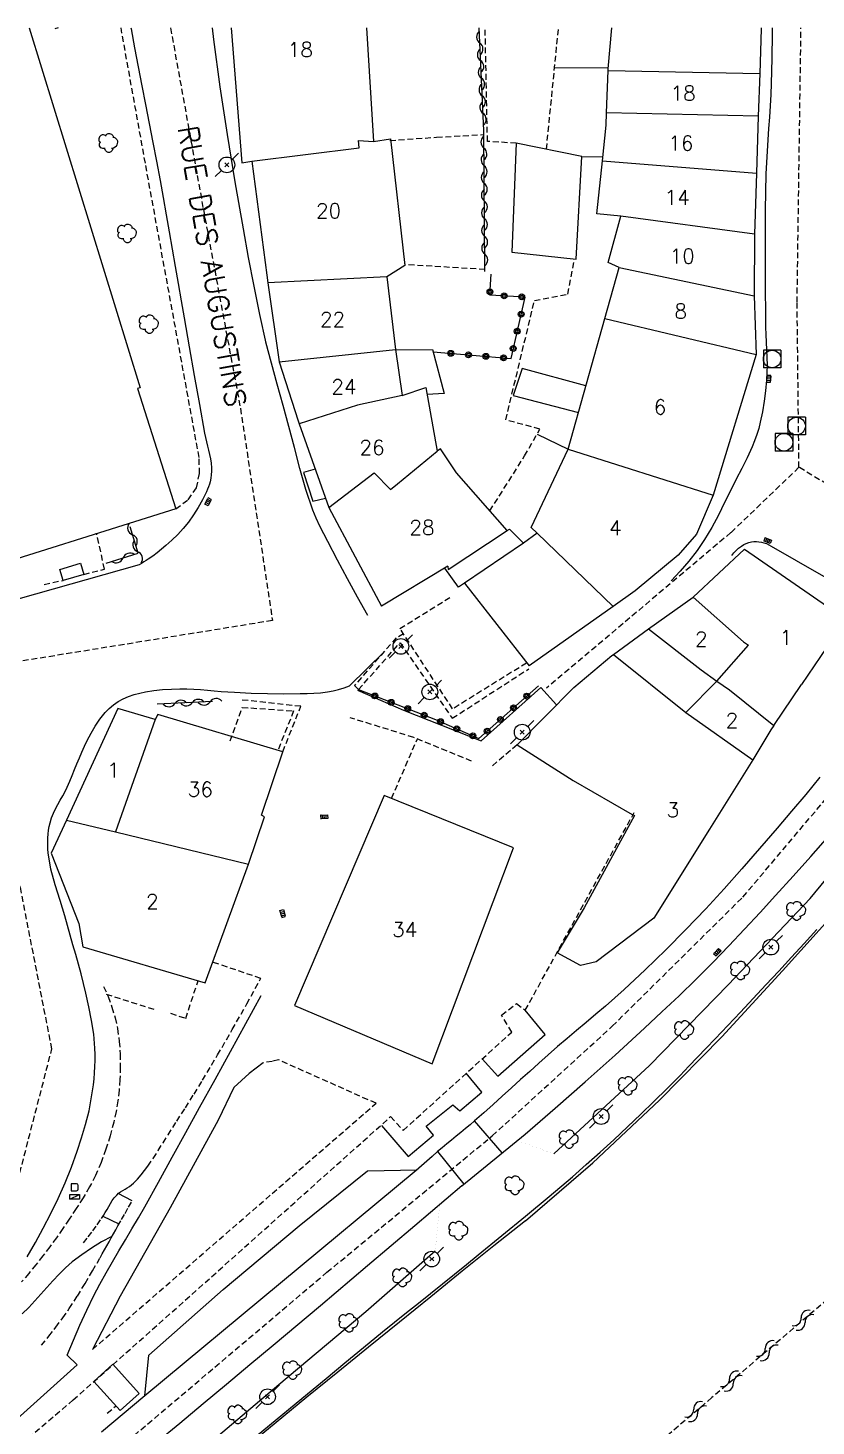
# Model space of a CAD drawing. Header units: millimetres. Extents: x 200000 to 201001, y 52999 to 54001.
# Drawn here: x 200393.8 to 200460.8, y 53881.1 to 54000 of the extents above; entities that cross this region are included whole.
import ezdxf
from ezdxf.enums import TextEntityAlignment as Align

# ---------------------------------------------------------------- set-up
doc = ezdxf.new("R2010")
doc.units = ezdxf.units.MM
doc.linetypes.add('DASHED', pattern=[0.75, 0.5, -0.25])
doc.layers.get('0').update_dxf_attribs({"linetype": 'CONTINUOUS'})
for name, color, linetype in [('W0001', 6, 'DASHED'), ('W0006', 2, 'CONTINUOUS'), ('W0008', 7, 'CONTINUOUS'), ('W0010', 4, 'CONTINUOUS'), ('W0014', 7, 'CONTINUOUS'), ('W0020', 2, 'CONTINUOUS'), ('W0021', 2, 'CONTINUOUS'), ('W0071', 7, 'CONTINUOUS'), ('W0101', 7, 'CONTINUOUS'), ('W0104', 1, 'CONTINUOUS'), ('W0105', 7, 'CONTINUOUS'), ('W0112', 1, 'DASHED'), ('W0211', 2, 'CONTINUOUS'), ('W0300', 7, 'CONTINUOUS'), ('W0310', 3, 'CONTINUOUS'), ('W0323', 7, 'CONTINUOUS'), ('W0401', 7, 'CONTINUOUS'), ('W0420', 7, 'CONTINUOUS'), ('W0438', 7, 'CONTINUOUS'), ('W0439', 7, 'CONTINUOUS'), ('W0473', 7, 'CONTINUOUS'), ('W0501', 5, 'DASHED'), ('W0510', 5, 'CONTINUOUS'), ('W0511', 5, 'CONTINUOUS'), ('W0989', 7, 'CONTINUOUS'), ('W0991', 7, 'CONTINUOUS'), ('W1102', 7, 'CONTINUOUS')]:
    doc.layers.add(name, color=color, linetype=linetype)
doc.styles.get("Standard").update_dxf_attribs({"font": 'romans.shx', "width": 0.85})

# ---------------------------------------------------------------- blocks, each defined once
blk = doc.blocks.new('T473')
for p, q in [((-0.166667, 0.166667), (0.166667, -0.166667)), ((-0.166667, -0.166667), (0.166667, 0.166667)), ((0.500001, 0.500001), (1.000002, 1.000002)), ((-1.000002, -1.000002), (-0.500001, -0.500001))]:
    blk.add_line(p, q)
blk.add_ellipse((0, 0), major_axis=(0.471405, 0.471405), ratio=1, start_param=5.4977871438, end_param=11.780972451)
blk = doc.blocks.new('T300')
for p, q in [((-0.8, 0.51), (-0.86, 0.34)), ((-0.86, 0.34), (-0.86, 0.17)), ((-0.86, 0.17), (-0.74, 0.06)), ((-0.69, 0.63), (-0.8, 0.51)), ((-0.8, -0.06), (-0.74, 0.06)), ((-0.74, 0.06), (-0.69, 0.11)), ((-0.57, 0.69), (-0.69, 0.63)), ((-0.46, 0.69), (-0.57, 0.69)), ((-0.29, 0.63), (-0.46, 0.69)), ((-0.29, 0.63), (-0.17, 0.74)), ((-0.23, 0.57), (-0.29, 0.63)), ((-0.17, 0.74), (-0.06, 0.8)), ((-0.06, 0.8), (0.06, 0.8)), ((0.06, 0.8), (0.23, 0.74)), ((0.23, 0.74), (0.34, 0.63)), ((0.34, 0.63), (0.4, 0.51)), ((0.46, 0.46), (0.34, 0.46)), ((0.4, 0.51), (0.4, 0.46)), ((0.57, 0.4), (0.46, 0.46)), ((0.57, 0.4), (0.69, 0.29)), ((0.69, 0.29), (0.74, 0.17)), ((0.74, 0.06), (0.69, -0.17)), ((0.74, 0.17), (0.74, 0.06)), ((-0.8, -0.17), (-0.8, -0.06)), ((-0.8, -0.23), (-0.8, -0.17)), ((-0.74, -0.34), (-0.8, -0.23)), ((-0.69, -0.4), (-0.74, -0.34)), ((-0.51, -0.46), (-0.69, -0.4)), ((-0.4, -0.46), (-0.51, -0.46)), ((-0.4, -0.46), (-0.34, -0.46)), ((-0.34, -0.46), (-0.34, -0.4)), ((-0.34, -0.51), (-0.34, -0.46)), ((-0.29, -0.63), (-0.34, -0.51)), ((-0.17, -0.74), (-0.29, -0.63)), ((-0.06, -0.8), (-0.17, -0.74)), ((0.06, -0.8), (-0.06, -0.8)), ((0.17, -0.74), (0.06, -0.8)), ((0.23, -0.69), (0.17, -0.74)), ((0.29, -0.46), (0.23, -0.46)), ((0.29, -0.63), (0.23, -0.69)), ((0.46, -0.4), (0.29, -0.46)), ((0.34, -0.51), (0.29, -0.63)), ((0.34, -0.51), (0.34, -0.46)), ((0.57, -0.34), (0.46, -0.4)), ((0.63, -0.29), (0.57, -0.34)), ((0.69, -0.17), (0.63, -0.29))]:
    blk.add_line(p, q)
blk = doc.blocks.new('T401')
for p, q in [((-0.3, 0.3), (0, 0.3)), ((-0.3, -0.25), (-0.3, 0.3)), ((-0.3, 0.15), (0, 0.15)), ((-0.3, 0), (0, 0)), ((0, 0.3), (0, -0.25)), ((-0.3, -0.15), (0, -0.15)), ((-0.3, -0.25), (-0.3, -0.3)), ((-0.3, -0.3), (0, -0.3)), ((0, -0.3), (0, -0.25))]:
    blk.add_line(p, q)
blk = doc.blocks.new('T438')
for p, q in [((-0.4, 0.2), (0.4, 0.2)), ((-0.4, -0.2), (-0.4, 0.2)), ((0.15, 1.1), (-0.3, 1.1)), ((-0.3, 1.1), (-0.3, 0.5)), ((-0.3, 0.5), (0.15, 0.5)), ((0.3, 0.65), (0.3, 0.95)), ((0.4, 0.2), (0.4, -0.2))]:
    blk.add_line(p, q)
at = {"flags": 128}
for points in [[(-0.4, -0.2), (0.4, 0.2)], [(0.4, -0.2), (-0.4, -0.2)]]:
    blk.add_lwpolyline(points, dxfattribs=at)
for centre, major_axis, start_param, end_param in [((0.15, 0.95), (0.106, -0.106), 0.785398, 2.356194), ((0.15, 0.65), (0.106, 0.106), 3.926991, 5.497787)]:
    blk.add_ellipse(centre, major_axis=major_axis, ratio=1, start_param=start_param, end_param=end_param)
blk = doc.blocks.new('T420')
for p, q in [((0.75, 0.75), (-0.75, 0.75)), ((-0.75, 0.75), (-0.75, -0.75)), ((0.75, 0.75), (0.75, -0.75)), ((0.75, -0.75), (-0.75, -0.75))]:
    blk.add_line(p, q)
blk.add_ellipse((0, 0), major_axis=(-0.53, 0.53), ratio=1, start_param=3.926991, end_param=10.210176)
blk = doc.blocks.new('t323o')
at = {"color": 0, "linetype": 'Continuous'}
for radius in [0.25, 0.15]:
    blk.add_circle((0, 0), radius, dxfattribs=at)
blk = doc.blocks.new('t310o')
at = {"color": 0, "linetype": 'Continuous'}
for centre, start, end in [((-0.5, 0.38), 216.8699, 323.1304), ((0.5, -0.37), 36.8699, 143.1303)]:
    blk.add_arc(centre, 0.625, start, end, dxfattribs=at)
blk = doc.blocks.new('t500o')
at = {"color": 0, "linetype": 'Continuous'}
for centre, start, end in [((-0.5, 0.625), 216.8699, 323.1301), ((0.5, -0.125), 36.8699, 143.1301), ((0.5, -0.625), 36.8699, 143.1301), ((-0.5, 0.125), 216.8699, 323.1301)]:
    blk.add_arc(centre, 0.625, start, end, dxfattribs=at)

msp = doc.modelspace()

# ---------------------------------------------------------------- linework, layer by layer
at = {"layer": 'W0001'}
for points in [[(200405.91, 54000), (200408.7, 53984.57), (200411.85, 53967.66), (200414.57, 53949.61), (200387.21, 53945.19)], [(200459.33, 53962.64), (200459.17, 53976.67), (200459.5, 54000)], [(200459.33, 53962.64), (200453.54, 53957.09), (200437.88, 53943.87)], [(200475.2, 53953.06), (200459.33, 53962.64)], [(200294.78, 53760.06), (200299.38, 53767.82), (200312.43, 53786.9), (200325.52, 53806.66), (200337.71, 53823.02), (200349.47, 53835.46), (200372.42, 53855.27), (200385.84, 53866.48), (200401.67, 53879.35), (200419.2, 53894.19), (200433.25, 53905.79), (200443.45, 53915.11), (200454.56, 53926.1), (200466.24, 53939.92), (200475.2, 53953.06)], [(200321.26, 53838.62), (200336.78, 53848.91), (200354.09, 53862.49), (200371.79, 53878.23), (200384.52, 53889.37), (200392.72, 53901.19), (200395.82, 53913.18), (200393.18, 53926.77), (200387.21, 53945.19)]]:
    msp.add_lwpolyline(points, dxfattribs=at)
at = {"layer": 'W0006'}
for points in [[(200438.48, 53904.27), (200446.62, 53911.79), (200453.33, 53918.65), (200460.28, 53925.99), (200466.3, 53933.25), (200466.75, 53933.88)], [(200331.96, 53806.79), (200339.98, 53817.33), (200344.75, 53822.69), (200350.15, 53828.95), (200359.31, 53837.95), (200369.04, 53846.33), (200376.82, 53852.83), (200385.48, 53859.79), (200394.99, 53867.86), (200404.49, 53875.66), (200415.11, 53884.66), (200422.51, 53890.85), (200428.41, 53896.01)]]:
    msp.add_lwpolyline(points, dxfattribs=at)
at = {"layer": 'W0006', "const_width": 0.003}
for points in [[(200435.38, 53905.4), (200438.48, 53904.27)], [(200428.41, 53896.01), (200428.79, 53899.97)]]:
    msp.add_lwpolyline(points, dxfattribs=at)
at = {"layer": 'W0008'}
for points in [[(200421.12, 53944.05), (200424.08, 53946.96)], [(200393.72, 53895.52), (200394.43, 53896.72), (200395.09, 53897.94), (200395.73, 53899.18), (200396.35, 53900.48), (200396.94, 53901.8), (200397.48, 53903.13), (200397.98, 53904.48), (200398.35, 53905.62), (200398.69, 53906.76), (200398.98, 53907.92), (200399.2, 53909.1), (200399.28, 53909.61), (200399.35, 53910.13), (200399.41, 53910.64), (200399.45, 53911.16), (200399.48, 53911.68), (200399.5, 53912.2), (200399.5, 53912.72), (200399.48, 53913.24), (200399.38, 53914.43), (200399.19, 53915.6), (200398.96, 53916.77), (200398.7, 53917.92), (200398.51, 53918.75), (200398.3, 53919.58), (200398.08, 53920.4), (200397.85, 53921.22), (200397.61, 53922.04), (200397.37, 53922.86), (200397.14, 53923.68), (200396.91, 53924.5), (200396.53, 53925.82), (200396.11, 53927.14), (200395.74, 53928.48), (200395.51, 53929.85), (200395.49, 53930.17), (200395.47, 53930.49), (200395.47, 53930.81), (200395.48, 53931.14), (200395.5, 53931.46), (200395.54, 53931.78), (200395.6, 53932.1), (200395.67, 53932.42), (200395.8, 53932.83), (200395.95, 53933.22), (200396.14, 53933.6), (200396.34, 53933.97), (200396.54, 53934.34), (200396.75, 53934.7), (200396.95, 53935.07), (200397.13, 53935.45), (200397.35, 53935.94), (200397.55, 53936.44), (200397.75, 53936.94), (200397.95, 53937.44), (200398.16, 53937.94), (200398.37, 53938.43), (200398.59, 53938.92), (200398.83, 53939.41), (200399.16, 53940.03), (200399.51, 53940.64), (200399.9, 53941.24), (200400.35, 53941.79), (200400.69, 53942.13), (200401.07, 53942.44), (200401.47, 53942.72), (200401.89, 53942.96), (200402.34, 53943.16), (200402.81, 53943.32), (200403.29, 53943.44), (200403.77, 53943.54), (200404.5, 53943.66), (200405.24, 53943.74), (200405.98, 53943.78), (200406.71, 53943.8), (200407.3, 53943.8), (200407.88, 53943.78), (200408.46, 53943.74), (200409.04, 53943.69), (200409.62, 53943.63), (200410.2, 53943.58), (200410.78, 53943.54), (200411.36, 53943.51), (200412.75, 53943.45), (200414.15, 53943.41), (200415.55, 53943.39), (200416.94, 53943.4), (200417.52, 53943.41), (200418.09, 53943.43), (200418.67, 53943.46), (200419.24, 53943.54), (200419.72, 53943.63), (200420.19, 53943.74), (200420.66, 53943.88), (200421.12, 53944.05)], [(200436.04, 53905.94), (200438.61, 53908.15), (200441.16, 53910.39), (200443.69, 53912.66), (200446.2, 53914.95), (200447.68, 53916.33), (200449.14, 53917.71), (200450.59, 53919.12), (200452.02, 53920.55), (200453.37, 53921.94), (200454.7, 53923.36), (200456.02, 53924.8), (200457.32, 53926.23), (200458.83, 53927.89), (200460.34, 53929.54), (200461.82, 53931.22), (200463.26, 53932.94), (200463.99, 53933.88), (200464.71, 53934.83), (200465.4, 53935.8), (200466.07, 53936.78)], [(200430.67, 53901.54), (200436.04, 53905.94)], [(200426.79, 53902.84), (200403.73, 53883.68)], [(200430.67, 53901.54), (200426.67, 53898.14), (200422.66, 53894.74), (200418.65, 53891.35), (200414.63, 53887.97), (200412.65, 53886.31), (200410.66, 53884.65), (200408.68, 53883), (200406.69, 53881.34), (200404.7, 53879.69), (200402.71, 53878.04), (200400.72, 53876.39), (200398.73, 53874.73), (200396.07, 53872.51), (200393.42, 53870.28)]]:
    msp.add_lwpolyline(points, dxfattribs=at)
at = {"layer": 'W0010'}
msp.add_lwpolyline([(200412.7, 53879.86), (200414.31, 53881.19), (200415.93, 53882.52), (200417.54, 53883.85), (200419.13, 53885.17), (200420.73, 53886.49), (200422.32, 53887.81), (200423.92, 53889.12), (200424.94, 53889.94), (200425.96, 53890.76), (200426.98, 53891.58), (200428, 53892.4), (200429.02, 53893.22), (200430.04, 53894.04), (200431.06, 53894.86), (200432.07, 53895.69), (200434.08, 53897.33), (200436.09, 53898.97), (200438.09, 53900.63), (200440.07, 53902.32), (200441.25, 53903.36), (200442.43, 53904.41), (200443.59, 53905.47), (200444.74, 53906.55), (200445.88, 53907.63), (200447, 53908.72), (200448.11, 53909.83), (200449.22, 53910.94), (200449.97, 53911.71), (200450.71, 53912.48), (200451.45, 53913.25), (200452.19, 53914.03), (200453.28, 53915.17), (200454.36, 53916.32), (200455.44, 53917.48), (200456.52, 53918.64), (200457.61, 53919.81), (200458.69, 53920.98), (200459.77, 53922.16), (200460.85, 53923.35)], dxfattribs=at)
at = {"layer": 'W0014'}
for points in [[(200402.54, 54000), (200402.56, 53999.92), (200402.86, 53998.31), (200403.17, 53996.7), (200403.48, 53995.09), (200403.79, 53993.48), (200404.1, 53991.87), (200404.41, 53990.27), (200404.72, 53988.66), (200405.02, 53987.04), (200405.28, 53985.58), (200405.54, 53984.12), (200405.79, 53982.66), (200406.05, 53981.2), (200406.3, 53979.73), (200406.55, 53978.27), (200406.8, 53976.81), (200407.06, 53975.35), (200407.49, 53972.89), (200407.92, 53970.44), (200408.36, 53967.99), (200408.81, 53965.54), (200408.88, 53965.18), (200408.97, 53964.81), (200409.06, 53964.45), (200409.15, 53964.09), (200409.23, 53963.72), (200409.3, 53963.35), (200409.35, 53962.98), (200409.39, 53962.6), (200409.39, 53962.3), (200409.37, 53962.01), (200409.33, 53961.71), (200409.27, 53961.42), (200409.22, 53961.2), (200409.14, 53960.98), (200409.06, 53960.77), (200408.96, 53960.56), (200408.63, 53959.89), (200408.27, 53959.23), (200407.87, 53958.59), (200407.43, 53957.98), (200406.99, 53957.44), (200406.52, 53956.93), (200406.02, 53956.44), (200405.5, 53955.98), (200405.15, 53955.67), (200404.78, 53955.38), (200404.4, 53955.1), (200404.02, 53954.83), (200403.83, 53954.71), (200403.63, 53954.59), (200403.44, 53954.47), (200403.24, 53954.36)], [(200414.03, 53973.21), (200413.51, 53975.63), (200413.02, 53978.05), (200412.55, 53980.48), (200412.11, 53982.91), (200411.41, 53986.93), (200410.74, 53990.95), (200410.12, 53994.98), (200409.59, 53999.03), (200409.48, 54000)], [(200457.06, 54000), (200457.06, 53999.52), (200457.03, 53997.4), (200456.97, 53995.29), (200456.93, 53994.33), (200456.88, 53993.37), (200456.81, 53992.41), (200456.74, 53991.45), (200456.67, 53990.49), (200456.61, 53989.53), (200456.56, 53988.57), (200456.52, 53987.61), (200456.45, 53984.51), (200456.44, 53981.42), (200456.45, 53978.32), (200456.48, 53975.22), (200456.49, 53974.57), (200456.51, 53973.93), (200456.54, 53973.28), (200456.57, 53972.63), (200456.59, 53971.99), (200456.61, 53971.34), (200456.6, 53970.69), (200456.57, 53970.04), (200456.49, 53969.15), (200456.38, 53968.26), (200456.23, 53967.37), (200456.04, 53966.49), (200455.91, 53965.95), (200455.74, 53965.42), (200455.56, 53964.9), (200455.36, 53964.38)], [(200422.68, 53950.04), (200421.81, 53951.6), (200420.95, 53953.17), (200420.11, 53954.75), (200419.29, 53956.34), (200418.95, 53956.99), (200418.61, 53957.65), (200418.29, 53958.32), (200418, 53959), (200417.4, 53960.75), (200416.9, 53962.54), (200416.44, 53964.33), (200415.97, 53966.11), (200415.47, 53967.9), (200414.98, 53969.7), (200414.49, 53971.49), (200414.01, 53973.29)], [(200455.36, 53964.38), (200454.91, 53963.46), (200454.46, 53962.54), (200453.99, 53961.62), (200453.53, 53960.7), (200453, 53959.64), (200452.48, 53958.57), (200451.92, 53957.51), (200451.3, 53956.49), (200450.66, 53955.56), (200449.97, 53954.67), (200449.24, 53953.8), (200448.47, 53952.98)], [(200453.63, 53955.13), (200453.8, 53955.36), (200453.99, 53955.58), (200454.2, 53955.77), (200454.43, 53955.95), (200454.63, 53956.07), (200454.84, 53956.17), (200455.06, 53956.25), (200455.29, 53956.31), (200455.5, 53956.33), (200455.71, 53956.33), (200455.92, 53956.31), (200456.13, 53956.28), (200456.35, 53956.22), (200456.57, 53956.15), (200456.77, 53956.05), (200456.97, 53955.94)], [(200456.97, 53955.94), (200463.55, 53952.18)], [(200403.24, 53954.36), (200392.93, 53951.43)], [(200461.11, 53936.28), (200459.91, 53934.83), (200458.68, 53933.4), (200457.46, 53931.97), (200455.97, 53930.24), (200454.48, 53928.51), (200452.97, 53926.8), (200451.42, 53925.11), (200449.72, 53923.35), (200448, 53921.62), (200446.24, 53919.91), (200444.46, 53918.24), (200443.67, 53917.52), (200442.87, 53916.82), (200442.06, 53916.13), (200441.25, 53915.44), (200440.43, 53914.75), (200439.62, 53914.07), (200438.81, 53913.38), (200438, 53912.68), (200437.22, 53911.98), (200436.44, 53911.28), (200435.66, 53910.58), (200434.89, 53909.87), (200434.11, 53909.16), (200433.33, 53908.46), (200432.55, 53907.76), (200431.76, 53907.07), (200431.37, 53906.74), (200430.97, 53906.41), (200430.58, 53906.08), (200430.18, 53905.76), (200429.78, 53905.44), (200429.39, 53905.11), (200428.99, 53904.78), (200428.6, 53904.45), (200428.14, 53904.05), (200427.69, 53903.65), (200427.24, 53903.25), (200426.79, 53902.84)], [(200403.73, 53883.68), (200400.05, 53880.6)]]:
    msp.add_lwpolyline(points, dxfattribs=at)
at = {"layer": 'W0020'}
for points in [[(200434.1, 53904.35), (200431.76, 53907.07)], [(200428.6, 53904.45), (200430.83, 53901.68)]]:
    msp.add_lwpolyline(points, dxfattribs=at)
at = {"layer": 'W0021'}
msp.add_lwpolyline([(200403.73, 53883.68), (200404.06, 53887.16), (200410.39, 53892.72), (200416.85, 53898.14), (200422.66, 53902.83), (200426.87, 53902.91)], dxfattribs=at)
at = {"layer": 'W0071'}
for points in [[(200397.12, 53887.14), (200397.65, 53888.43), (200398.2, 53889.71), (200398.79, 53890.98), (200399.4, 53892.23), (200399.91, 53893.19), (200400.43, 53894.14), (200400.97, 53895.08), (200401.52, 53896.01), (200402.08, 53896.95), (200402.63, 53897.88), (200403.18, 53898.81), (200403.72, 53899.75), (200404.89, 53901.86), (200406.06, 53903.98), (200407.22, 53906.09), (200408.38, 53908.21), (200409.69, 53910.59), (200411, 53912.97), (200412.31, 53915.36), (200413.62, 53917.74)], [(200413.79, 53912.01), (200412.59, 53911.11), (200411.3, 53909.91), (200409.95, 53907.13), (200405.88, 53899.68), (200401.64, 53892.15), (200399.27, 53887.63)], [(200340.83, 53836.16), (200345.12, 53839.82), (200349.39, 53843.49), (200353.65, 53847.17), (200357.9, 53850.86), (200363.4, 53855.65), (200368.89, 53860.45), (200374.36, 53865.27), (200379.82, 53870.1), (200384.37, 53874.14), (200388.91, 53878.19), (200393.44, 53882.25), (200397.96, 53886.33)], [(200397.96, 53886.33), (200397.12, 53887.14)]]:
    msp.add_lwpolyline(points, dxfattribs=at)
at = {"layer": 'W0101'}
for points in [[(200393.88, 54000), (200403.34, 53969.4), (200403.1, 53969.33), (200406.36, 53959.1), (200387.77, 53953.26)], [(200411.06, 54000), (200411.96, 53988.53), (200412.81, 53988.68)], [(200422.57, 54000), (200423.16, 53990.34)], [(200443.1, 53996.38), (200443.1, 53996.52), (200443.41, 54000)], [(200456.12, 53999.94), (200455.99, 53996.12)], [(200456.12, 54000), (200456.12, 53999.94)], [(200442.98, 53992.77), (200443.1, 53996.38)], [(200455.99, 53996.12), (200455.87, 53992.51)], [(200442.62, 53988.7), (200442.95, 53991.74), (200442.98, 53992.77)], [(200455.87, 53992.51), (200455.71, 53987.65)], [(200423.16, 53990.34), (200424.6, 53990.57), (200425.82, 53979.81), (200424.29, 53978.83)], [(200412.81, 53988.68), (200414.1, 53978.99), (200414.19, 53978.33)], [(200444.19, 53983.99), (200442.15, 53984.19), (200442.62, 53988.7)], [(200455.71, 53987.65), (200455.54, 53982.48)], [(200444.05, 53979.62), (200443.11, 53980.06), (200444.19, 53983.99)], [(200455.54, 53982.48), (200455.51, 53977.22)], [(200442.82, 53975.29), (200444.05, 53979.62)], [(200414.19, 53978.33), (200415.15, 53971.6)], [(200424.29, 53978.83), (200425.04, 53972.66)], [(200455.51, 53977.22), (200455.69, 53972.23)], [(200439.72, 53964.19), (200442.82, 53975.29)], [(200425.04, 53972.66), (200425.6, 53968.75)], [(200455.69, 53972.23), (200452.02, 53960.26)], [(200415.15, 53971.6), (200416.75, 53966.58), (200416.83, 53966.34)], [(200425.6, 53968.75), (200427.6, 53969.43), (200428.58, 53964.01)], [(200416.83, 53966.34), (200419.37, 53959.22)], [(200429.48, 53954.24), (200429.52, 53953.95), (200434.51, 53957.26), (200430.23, 53962.18), (200428.86, 53964.2), (200428.58, 53964.01)], [(200436.57, 53957.53), (200439.72, 53964.19)], [(200452.02, 53960.26), (200450.61, 53956.96), (200449.05, 53955.17), (200445.4, 53952.14), (200443.52, 53950.81)], [(200419.37, 53959.22), (200423.85, 53950.84)], [(200436.57, 53957.53), (200437.08, 53957.03)], [(200437.08, 53957.03), (200443.52, 53950.81)], [(200450.33, 53951.59), (200454.7, 53955.68), (200463.32, 53949.73), (200459.55, 53944.18)], [(200429.48, 53954.24), (200423.85, 53950.84)], [(200446.55, 53948.92), (200450.33, 53951.59)], [(200443.55, 53946.73), (200446.55, 53948.92)], [(200440.18, 53943.93), (200443.41, 53946.63), (200443.55, 53946.73)], [(200435.37, 53939.04), (200440.18, 53943.93)], [(200457.18, 53940.68), (200459.55, 53944.18)], [(200401.43, 53942.13), (200397.07, 53932.65)], [(200404.61, 53941.21), (200401.43, 53942.13)], [(200412.53, 53928.91), (200413.9, 53932.91), (200413.63, 53933.06), (200415.45, 53938.46), (200404.83, 53941.61), (200404.61, 53941.21)], [(200457.18, 53940.68), (200456.93, 53940.31), (200455.41, 53937.77)], [(200435.37, 53939.04), (200440.12, 53936.01), (200445.15, 53933.12), (200445.35, 53933.04), (200441.07, 53925.19), (200438.76, 53921.37)], [(200455.41, 53937.77), (200451.73, 53931.88)], [(200397.07, 53932.65), (200395.76, 53929.82), (200398.1, 53923.86), (200398.44, 53921.87)], [(200451.73, 53931.88), (200446.98, 53924.31), (200442.08, 53920.58), (200440.77, 53920.28), (200438.76, 53921.37)], [(200398.44, 53921.87), (200408.86, 53918.8), (200412.53, 53928.91)]]:
    msp.add_lwpolyline(points, dxfattribs=at)
msp.add_lwpolyline([(200424.06, 53934.74), (200416.44, 53916.89), (200428.16, 53911.93), (200435.05, 53930.29)], close=True, dxfattribs=at)
at = {"layer": 'W0104'}
for points in [[(200438.55, 53996.6), (200443.11, 53996.64)], [(200440.87, 53989.06), (200442.66, 53989.04)], [(200425.05, 53972.62), (200428.19, 53972.65), (200429.16, 53968.93), (200427.71, 53968.83)], [(200441.22, 53969.56), (200435.8, 53971.04), (200435.04, 53968.74), (200440.59, 53967.31)], [(200437.07, 53965.47), (200439.72, 53964.19)], [(200418.21, 53962.49), (200417.2, 53962.19), (200418, 53959.75), (200419.08, 53960.02)], [(200437.08, 53957.03), (200435.91, 53956.19), (200430.9, 53952.79), (200436.38, 53945.75)], [(200434.51, 53957.26), (200434.72, 53957.39), (200435.91, 53956.19)], [(200430.9, 53952.79), (200430.4, 53952.46), (200429.22, 53954.07)], [(200443.52, 53950.81), (200436.38, 53945.75)], [(200432.4, 53912.34), (200433.73, 53910.86), (200437.74, 53914.4), (200436.06, 53916.48)], [(200423.84, 53906.68), (200426.12, 53904.03), (200428.25, 53905.84), (200427.64, 53906.61), (200429.91, 53908.42), (200430.51, 53907.91), (200432.38, 53909.51), (200431.05, 53911.13)]]:
    msp.add_lwpolyline(points, dxfattribs=at)
msp.add_lwpolyline([(200435.3, 53990.2), (200434.93, 53980.93), (200440.38, 53980.34), (200440.87, 53989.06)], close=True, dxfattribs=at)
at = {"layer": 'W0105'}
for points in [[(200396.33, 54000), (200396.33, 53999.99)], [(200421.81, 53943.68), (200425.71, 53941.98), (200432.32, 53939.37), (200437.39, 53943.92), (200438.71, 53942.44)], [(200402.65, 53900.26), (200401.46, 53900.9)], [(200401.53, 53898.29), (200400.17, 53898.93)]]:
    msp.add_lwpolyline(points, dxfattribs=at)
msp.add_lwpolyline([(200398.53, 53953.54), (200396.77, 53953.03), (200396.5, 53953.96), (200398.26, 53954.48)], close=True, dxfattribs=at)
at = {"layer": 'W0112'}
for points in [[(200396.37, 54000), (200396.08, 53999.94)], [(200408.34, 53963.48), (200403.77, 53988.49), (200401.7, 54000)], [(200435.3, 53990.2), (200432.85, 53990.35), (200432.65, 54000)], [(200437.86, 53989.68), (200438.89, 54000)], [(200424.55, 53990.43), (200428.52, 53990.71), (200432.55, 53990.93)], [(200433.05, 53958.93), (200436.01, 53963.61), (200437.31, 53965.89), (200434.4, 53966.67), (200436.85, 53976.83), (200439.67, 53977.36), (200440.26, 53980.35)], [(200432.63, 53979.46), (200425.81, 53979.88)], [(200406.36, 53959.1), (200407.4, 53959.89), (200408.12, 53960.89), (200408.37, 53962.11), (200408.34, 53963.48)], [(200398.53, 53953.54), (200400.3, 53953.98), (200399.62, 53957.03)], [(200395.17, 53952.68), (200396.77, 53953.03)], [(200436.17, 53946), (200429.89, 53942.1), (200425.41, 53948.94), (200429.83, 53951.68)], [(200425.72, 53948.47), (200425.1, 53948.14), (200421.55, 53944.1)], [(200421.55, 53944.1), (200421.88, 53943.74), (200425.42, 53947.72), (200429.86, 53941.3), (200436.36, 53945.51)], [(200410.97, 53939.37), (200412, 53942.23), (200416.37, 53941.93), (200415.04, 53938.58)], [(200415.45, 53938.46), (200416.98, 53942.32), (200411.76, 53942.88)], [(200431.5, 53937.66), (200426.58, 53939.67), (200421.17, 53941.35)], [(200424.69, 53934.49), (200426.89, 53939.54)], [(200435.37, 53939.04), (200433.12, 53937.13)], [(200424.62, 53907.43), (200425.69, 53906.26), (200434.92, 53914.62), (200434.04, 53916.05), (200435.33, 53917.06), (200436.06, 53916.48), (200445.33, 53933.3)], [(200413.58, 53919.18), (200409.5, 53920.56)], [(200400.22, 53918.49), (200400.61, 53917.63), (200400.93, 53916.74), (200401.2, 53915.83), (200401.4, 53914.91), (200401.55, 53913.83), (200401.63, 53912.75), (200401.64, 53911.66), (200401.61, 53910.58), (200401.54, 53909.67), (200401.43, 53908.76), (200401.28, 53907.86), (200401.08, 53906.97), (200400.77, 53905.8), (200400.42, 53904.65), (200400, 53903.52), (200399.52, 53902.42), (200399.03, 53901.45), (200398.48, 53900.52), (200397.89, 53899.61), (200397.3, 53898.71), (200396.76, 53897.91), (200396.21, 53897.12), (200395.64, 53896.35), (200395.06, 53895.58), (200394.47, 53894.83), (200393.86, 53894.1), (200393.25, 53893.37)], [(200398.52, 53896.71), (200398.91, 53897.21), (200399.3, 53897.72), (200399.68, 53898.24), (200400.05, 53898.77), (200400.22, 53899.01), (200400.36, 53899.27), (200400.51, 53899.53), (200400.65, 53899.78), (200400.8, 53900.04), (200400.96, 53900.29), (200401.13, 53900.53), (200401.33, 53900.76), (200401.49, 53900.91), (200401.67, 53901.04), (200401.85, 53901.16), (200402.04, 53901.27), (200402.22, 53901.38), (200402.41, 53901.5), (200402.59, 53901.63), (200402.75, 53901.77), (200403.09, 53902.11), (200403.4, 53902.47), (200403.69, 53902.85), (200403.97, 53903.23), (200404.43, 53903.88), (200404.86, 53904.54), (200405.28, 53905.21), (200405.7, 53905.88), (200406.44, 53907.04), (200407.18, 53908.19), (200407.91, 53909.35), (200408.63, 53910.53), (200409.91, 53912.67), (200411.16, 53914.84), (200412.39, 53917.01), (200413.59, 53919.2)], [(200405.91, 53916.23), (200407.2, 53915.78), (200408.25, 53918.98)], [(200400.43, 53917.85), (200404.49, 53916.55)], [(200423.38, 53908.56), (200415.1, 53912.25), (200414.55, 53912.13), (200413.79, 53912.01)], [(200399.27, 53887.63), (200423.38, 53908.56)], [(200339.02, 53832.27), (200344.76, 53837.62), (200354.38, 53845.86), (200367.74, 53857.83), (200378.39, 53867.2), (200389.24, 53876.24), (200397.64, 53883.34), (200409.97, 53894.32), (200424.62, 53907.43)], [(200394.93, 53887.99), (200395.56, 53888.75), (200396.16, 53889.52), (200396.74, 53890.31), (200397.3, 53891.11), (200397.99, 53892.17), (200398.65, 53893.25), (200399.28, 53894.33), (200399.92, 53895.42), (200400.11, 53895.76), (200400.3, 53896.1), (200400.49, 53896.44), (200400.68, 53896.78), (200400.87, 53897.12), (200401.06, 53897.46), (200401.25, 53897.8), (200401.44, 53898.14), (200401.74, 53898.67), (200402.04, 53899.2), (200402.35, 53899.73), (200402.65, 53900.26)], [(200400.52, 53882.21), (200401.28, 53882.83)]]:
    msp.add_lwpolyline(points, dxfattribs=at)
at = {"layer": 'W0211'}
msp.add_lwpolyline([(200400.93, 53897.24), (200400.05, 53896.77), (200399.19, 53896.25), (200398.36, 53895.69), (200397.56, 53895.08), (200396.98, 53894.57), (200396.43, 53894.04), (200395.91, 53893.48), (200395.39, 53892.91), (200394.89, 53892.34), (200394.38, 53891.77), (200393.86, 53891.21), (200393.31, 53890.67)], dxfattribs=at)
at = {"layer": 'W0310'}
for points in [[(200432.54, 53991.24), (200432.14, 54000)], [(200432.63, 53979.28), (200432.54, 53991.24)], [(200400.44, 53954.48), (200403.17, 53955.33), (200402.48, 53957.57)], [(200409.48, 53942.72), (200404.78, 53942.49)]]:
    msp.add_lwpolyline(points, dxfattribs=at)
at = {"layer": 'W0323'}
for points in [[(200436.04, 53977.12), (200433.04, 53977.29), (200433.17, 53979.06)], [(200428.24, 53972.46), (200434.85, 53971.9), (200436.04, 53977.12)], [(200421.88, 53943.74), (200428.42, 53941.21), (200432.12, 53939.58), (200437.19, 53944.06)]]:
    msp.add_lwpolyline(points, dxfattribs=at)
at = {"layer": 'W0439'}
msp.add_lwpolyline([(200401, 53886.37), (200403.23, 53883.9), (200401.63, 53882.45), (200399.39, 53884.92)], close=True, dxfattribs=at)
at = {"layer": 'W0501'}
msp.add_lwpolyline([(200524.61, 54000), (200524.05, 53996.31), (200521.95, 53985.68), (200519.03, 53975.24), (200514.19, 53961.69), (200508.58, 53948.4), (200501.94, 53935.54), (200494.04, 53923.39), (200484.63, 53912.23), (200474, 53902.22), (200462.9, 53892.86), (200451.93, 53883.54), (200446.95, 53879.28), (200441.88, 53875.13), (200436.76, 53871.05), (200431.6, 53867.01), (200426.44, 53862.98), (200421.3, 53858.92), (200416.21, 53854.8), (200411.2, 53850.58), (200399.3, 53840.37), (200387.45, 53830.06), (200375.88, 53819.43), (200364.82, 53808.26)], dxfattribs=at)
at = {"layer": 'W0510'}
msp.add_lwpolyline([(200436.08, 53898.58), (200433.4, 53896.43), (200430.71, 53894.28), (200428.03, 53892.12), (200425.36, 53889.96), (200422.74, 53887.83), (200420.12, 53885.71), (200417.5, 53883.58), (200414.9, 53881.43), (200413.28, 53880.08), (200411.67, 53878.72), (200410.06, 53877.35), (200408.45, 53875.99), (200406.85, 53874.62), (200405.24, 53873.25), (200403.63, 53871.88), (200402.02, 53870.52), (200399.98, 53868.81), (200397.93, 53867.11), (200395.87, 53865.41), (200393.82, 53863.71), (200391.77, 53862.01)], dxfattribs=at)
at = {"layer": 'W0511'}
msp.add_lwpolyline([(200436.08, 53898.58), (200441.81, 53903.51), (200447.47, 53908.82), (200452.77, 53914.21), (200457.92, 53919.83), (200464.15, 53926.74), (200472.25, 53936.12), (200472.49, 53936.49), (200477.44, 53942.7)], dxfattribs=at)
at = {"layer": 'W1102'}
for points in [[(200443.1, 53996.38), (200455.99, 53996.12)], [(200455.87, 53992.51), (200442.98, 53992.77)], [(200412.81, 53988.68), (200421.93, 53989.81), (200421.89, 53990.43), (200423.16, 53990.34)], [(200442.62, 53988.7), (200455.71, 53987.65)], [(200455.54, 53982.48), (200444.19, 53983.99)], [(200444.05, 53979.62), (200455.51, 53977.22)], [(200424.29, 53978.83), (200414.19, 53978.33)], [(200442.82, 53975.29), (200455.69, 53972.23)], [(200415.15, 53971.6), (200425.04, 53972.66)], [(200425.6, 53968.75), (200421.81, 53967.92), (200416.83, 53966.34)], [(200425.21, 53961.25), (200428.58, 53964.01)], [(200439.72, 53964.19), (200452.02, 53960.26)], [(200419.37, 53959.22), (200423.22, 53962.17), (200424.61, 53960.76), (200425.21, 53961.25)], [(200450.33, 53951.59), (200454.61, 53947.81), (200455.05, 53947.51)], [(200446.55, 53948.92), (200451.02, 53945.42), (200452.35, 53944.47)], [(200452.35, 53944.47), (200455.05, 53947.51)], [(200443.55, 53946.73), (200449.7, 53941.79)], [(200449.7, 53941.79), (200452.35, 53944.47)], [(200452.35, 53944.47), (200453.42, 53943.71), (200457.18, 53940.68)], [(200404.61, 53941.21), (200401.23, 53931.64)], [(200449.7, 53941.79), (200455.41, 53937.77)], [(200397.07, 53932.65), (200401.23, 53931.64)], [(200401.23, 53931.64), (200412.53, 53928.91)]]:
    msp.add_lwpolyline(points, dxfattribs=at)

# ---------------------------------------------------------------- block references
at = {"layer": 'W0300'}
for p in [(200400.66, 53990.22), (200402.25, 53982.52), (200404.11, 53974.81), (200459.13, 53924.92), (200454.37, 53919.85), (200449.61, 53914.79), (200444.81, 53910.04), (200439.8, 53905.51), (200435.19, 53901.59), (200430.42, 53897.73), (200425.64, 53893.76), (200421.08, 53889.89), (200416.3, 53885.87), (200411.64, 53882.11)]:
    msp.add_blockref('T300', p, dxfattribs=at)
at = {"layer": 'W0310'}
for p, rotation in [((200432.2, 53998.73), 92.62649621243422), ((200432.27, 53997.23), 92.62649621243422), ((200432.34, 53995.73), 92.62649621243422), ((200432.41, 53994.23), 92.62649621243422), ((200432.48, 53992.73), 92.62649621243422), ((200432.55, 53989.78), 90.41215826395087), ((200432.57, 53988.28), 90.41215826395087), ((200432.58, 53986.78), 90.41215826395087), ((200432.59, 53985.28), 90.41215826395087), ((200432.6, 53983.78), 90.41215826395087), ((200432.61, 53982.28), 90.41215826395087), ((200432.62, 53980.78), 90.41215826395087), ((200402.68, 53956.91), 106.9661481087438), ((200403.12, 53955.47), 106.9661481087438), ((200401.87, 53954.93), 17.3995573789367), ((200406.28, 53942.56), 182.8848867868595), ((200407.77, 53942.64), 182.8848867868595), ((200409.27, 53942.71), 182.8848867868595)]:
    msp.add_blockref('t310o', p, dxfattribs=dict(at, rotation=rotation))
at = {"layer": 'W0323'}
for p, rotation in [((200433.06, 53977.56), 85.930477540036), ((200434.27, 53977.22), 176.8127630868574), ((200435.76, 53977.14), 176.8127630868574), ((200435.71, 53975.67), 77.1056276639308), ((200435.38, 53974.21), 77.1056276639308), ((200435.04, 53972.75), 77.1056276639308), ((200429.73, 53972.33), 355.172490642361), ((200431.23, 53972.21), 355.172490642361), ((200432.72, 53972.08), 355.172490642361), ((200434.22, 53971.95), 355.172490642361), ((200423.28, 53943.2), 338.8036129121365), ((200436.2, 53943.19), 41.48645959135182), ((200424.67, 53942.66), 338.8036129121365), ((200426.07, 53942.12), 338.8036129121365), ((200435.07, 53942.19), 41.48645959135182), ((200427.47, 53941.57), 338.8036129121365), ((200428.86, 53941.01), 336.3195059055635), ((200433.95, 53941.2), 41.48645959135182), ((200430.24, 53940.41), 336.3195059055635), ((200431.61, 53939.81), 336.3195059055635), ((200432.83, 53940.2), 41.48645959135182)]:
    msp.add_blockref('t323o', p, dxfattribs=dict(at, rotation=rotation))
at = {"layer": 'W0401'}
for p, rotation in [((200456.61, 53970.16), 176.7093054715799), ((200408.97, 53959.78), 152.6245694768759), ((200456.61, 53956.28), 248.2785615951556), ((200418.97, 53932.77), 273.45449544185), ((200415.58, 53924.74), 15.23732239768538), ((200452.5, 53921.31), 315.918631870371)]:
    msp.add_blockref('T401', p, dxfattribs=dict(at, rotation=rotation))
at = {"layer": 'W0420'}
for p in [(200457.05, 53971.85), (200459.12, 53966.15), (200458.05, 53964.77)]:
    msp.add_blockref('T420', p, dxfattribs=at)
at = {"layer": 'W0438'}
msp.add_blockref('T438', (200397.76, 53900.62), dxfattribs=at)
at = {"layer": 'W0473'}
for p in [(200410.7, 53988.36), (200425.49, 53947.41), (200427.95, 53943.54), (200435.8, 53940.12), (200456.93, 53921.84), (200442.51, 53907.44), (200428.11, 53895.32), (200414.16, 53883.61)]:
    msp.add_blockref('T473', p, dxfattribs=at)
at = {"layer": 'W0501'}
for p, rotation in [((200459.68, 53890.12), 220.3551169966473), ((200456.63, 53887.53), 220.3551169966473), ((200453.58, 53884.94), 220.3551169966473), ((200450.54, 53882.35), 220.5399913318932)]:
    msp.add_blockref('t500o', p, dxfattribs=dict(at, rotation=rotation))

# ---------------------------------------------------------------- texts
at = {"layer": 'W0989'}
msp.add_text('RUE DES AUGUSTINS', height=1.75, rotation=279.9108, dxfattribs=at).set_placement((200409.44, 53979.73), align=Align.MIDDLE_CENTER)
at = {"layer": 'W0991'}
for s, p in [('18', (200416.94, 53998.16)), ('18', (200449.48, 53994.45)), ('16', (200449.29, 53990.21)), ('14', (200448.97, 53985.59)), ('20', (200419.34, 53984.45)), ('10', (200449.4, 53980.6)), ('8', (200449.28, 53975.92)), ('22', (200419.68, 53975.22)), ('24', (200420.65, 53969.5)), ('6', (200447.52, 53967.77)), ('26', (200423.04, 53964.33)), ('28', (200427.28, 53957.52)), ('4', (200443.72, 53957.5)), ('2', (200451.02, 53948.03)), ('1', (200458.22, 53948.18)), ('2', (200453.64, 53941.12)), ('1', (200401.05, 53936.89)), ('36', (200408.44, 53935.26)), ('3', (200448.61, 53933.51)), ('2', (200404.37, 53925.72)), ('34', (200425.82, 53923.34))]:
    msp.add_text(s, height=1.25, dxfattribs=at).set_placement(p, align=Align.MIDDLE_CENTER)

doc.saveas('drawing.dxf')
